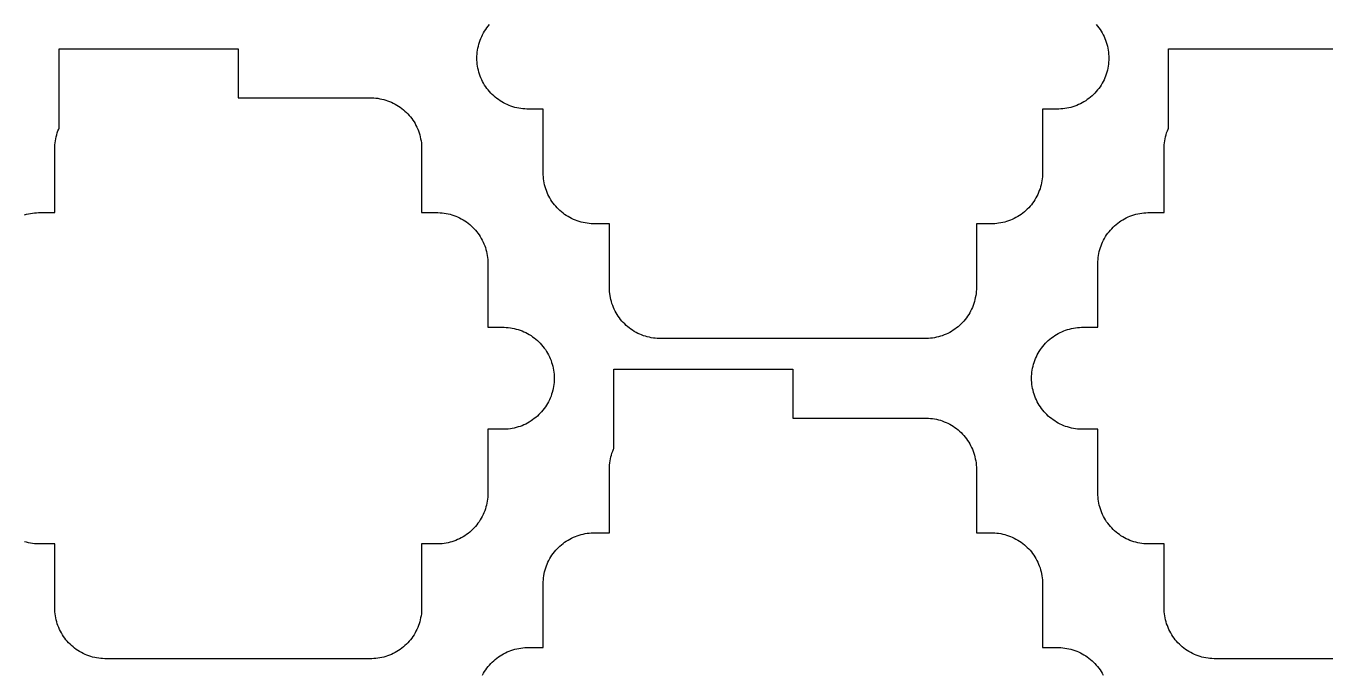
# Model space of a CAD drawing. Extents: x -49 to 54, y -38 to 38.
# Drawn here: x -10.25 to 2.5, y -20.18 to -13.82 of the extents above; entities that cross this region are included whole.
import ezdxf

# ---------------------------------------------------------------- set-up
doc = ezdxf.new("R2010")
doc.units = 0
doc.layers.add('CONDUCTIVE_LAYER_BACK_LAYER', color=2, linetype='CONTINUOUS')

msp = doc.modelspace()

# ---------------------------------------------------------------- linework, layer by layer
at = {"layer": 'CONDUCTIVE_LAYER_BACK_LAYER'}
for points in [[(0.256, -13.81), (0.269, -13.826), (0.281, -13.841), (0.293, -13.857), (0.304, -13.874), (0.314, -13.891), (0.323, -13.909), (0.332, -13.927), (0.34, -13.945), (0.347, -13.963), (0.354, -13.982), (0.36, -14.001), (0.365, -14.02), (0.369, -14.04), (0.373, -14.059), (0.376, -14.079), (0.377, -14.099), (0.379, -14.118), (0.379, -14.138), (0.379, -14.158), (0.377, -14.178), (0.376, -14.198), (0.373, -14.218), (0.369, -14.237), (0.365, -14.257), (0.36, -14.276), (0.354, -14.295), (0.347, -14.314), (0.34, -14.332), (0.332, -14.35), (0.323, -14.368), (0.314, -14.385), (0.304, -14.403), (0.293, -14.419), (0.281, -14.435), (0.269, -14.451), (0.256, -14.466), (0.243, -14.481), (0.229, -14.495), (0.215, -14.509), (0.2, -14.522), (0.184, -14.535), (0.168, -14.546), (0.152, -14.558), (0.135, -14.568), (0.118, -14.578), (0.1, -14.587), (0.082, -14.595), (0.064, -14.603), (0.045, -14.61), (0.026, -14.616), (0.007, -14.622), (-0.012, -14.626), (-0.032, -14.63), (-0.052, -14.634), (-0.071, -14.636), (-0.091, -14.637), (-0.111, -14.638), (-0.271, -14.638), (-0.271, -15.264), (-0.271, -15.284), (-0.273, -15.304), (-0.274, -15.324), (-0.277, -15.343), (-0.281, -15.363), (-0.285, -15.382), (-0.29, -15.402), (-0.296, -15.421), (-0.303, -15.439), (-0.31, -15.458), (-0.318, -15.476), (-0.327, -15.494), (-0.336, -15.511), (-0.346, -15.528), (-0.357, -15.545), (-0.369, -15.561), (-0.381, -15.577), (-0.394, -15.592), (-0.407, -15.607), (-0.421, -15.621), (-0.435, -15.635), (-0.45, -15.648), (-0.466, -15.66), (-0.482, -15.672), (-0.498, -15.683), (-0.515, -15.694), (-0.532, -15.704), (-0.55, -15.713), (-0.568, -15.721), (-0.586, -15.729), (-0.605, -15.736), (-0.624, -15.742), (-0.643, -15.748), (-0.662, -15.752), (-0.682, -15.756), (-0.702, -15.759), (-0.721, -15.762), (-0.741, -15.763), (-0.761, -15.764), (-0.921, -15.764), (-0.921, -16.39), (-0.921, -16.41), (-0.923, -16.43), (-0.924, -16.45), (-0.927, -16.469), (-0.931, -16.489), (-0.935, -16.508), (-0.94, -16.527), (-0.946, -16.546), (-0.953, -16.565), (-0.96, -16.584), (-0.968, -16.602), (-0.977, -16.62), (-0.986, -16.637), (-0.996, -16.654), (-1.007, -16.671), (-1.019, -16.687), (-1.031, -16.703), (-1.044, -16.718), (-1.057, -16.733), (-1.071, -16.747), (-1.085, -16.761), (-1.1, -16.774), (-1.116, -16.786), (-1.132, -16.798), (-1.148, -16.809), (-1.165, -16.82), (-1.182, -16.83), (-1.2, -16.839), (-1.218, -16.847), (-1.236, -16.855), (-1.255, -16.862), (-1.274, -16.868), (-1.293, -16.873), (-1.312, -16.878), (-1.332, -16.882), (-1.352, -16.885), (-1.371, -16.888), (-1.391, -16.889), (-1.411, -16.89), (-4.031, -16.89), (-4.051, -16.889), (-4.071, -16.888), (-4.09, -16.885), (-4.11, -16.882), (-4.129, -16.878), (-4.149, -16.873), (-4.168, -16.868), (-4.187, -16.862), (-4.205, -16.855), (-4.224, -16.847), (-4.242, -16.839), (-4.259, -16.83), (-4.277, -16.82), (-4.294, -16.809), (-4.31, -16.798), (-4.326, -16.786), (-4.341, -16.774), (-4.356, -16.761), (-4.371, -16.747), (-4.385, -16.733), (-4.398, -16.718), (-4.411, -16.703), (-4.423, -16.687), (-4.435, -16.671), (-4.445, -16.654), (-4.456, -16.637), (-4.465, -16.62), (-4.474, -16.602), (-4.482, -16.584), (-4.489, -16.565), (-4.496, -16.546), (-4.502, -16.527), (-4.507, -16.508), (-4.511, -16.489), (-4.515, -16.469), (-4.517, -16.45), (-4.519, -16.43), (-4.521, -16.41), (-4.521, -16.39), (-4.521, -15.764), (-4.681, -15.764), (-4.701, -15.763), (-4.721, -15.762), (-4.74, -15.759), (-4.76, -15.756), (-4.779, -15.752), (-4.799, -15.748), (-4.818, -15.742), (-4.837, -15.736), (-4.855, -15.729), (-4.874, -15.721), (-4.892, -15.713), (-4.909, -15.704), (-4.927, -15.694), (-4.944, -15.683), (-4.96, -15.672), (-4.976, -15.66), (-4.991, -15.648), (-5.006, -15.635), (-5.021, -15.621), (-5.035, -15.607), (-5.048, -15.592), (-5.061, -15.577), (-5.073, -15.561), (-5.085, -15.545), (-5.095, -15.528), (-5.106, -15.511), (-5.115, -15.494), (-5.124, -15.476), (-5.132, -15.458), (-5.139, -15.439), (-5.146, -15.421), (-5.152, -15.402), (-5.157, -15.382), (-5.161, -15.363), (-5.165, -15.343), (-5.167, -15.324), (-5.169, -15.304), (-5.171, -15.284), (-5.171, -15.264), (-5.171, -14.638), (-5.331, -14.638), (-5.351, -14.637), (-5.371, -14.636), (-5.39, -14.634), (-5.41, -14.63), (-5.429, -14.626), (-5.449, -14.622), (-5.468, -14.616), (-5.487, -14.61), (-5.505, -14.603), (-5.524, -14.595), (-5.542, -14.587), (-5.559, -14.578), (-5.577, -14.568), (-5.594, -14.558), (-5.61, -14.546), (-5.626, -14.535), (-5.641, -14.522), (-5.656, -14.509), (-5.671, -14.495), (-5.685, -14.481), (-5.698, -14.466), (-5.711, -14.451), (-5.723, -14.435), (-5.735, -14.419), (-5.745, -14.403), (-5.756, -14.385), (-5.765, -14.368), (-5.774, -14.35), (-5.782, -14.332), (-5.789, -14.314), (-5.796, -14.295), (-5.802, -14.276), (-5.807, -14.257), (-5.811, -14.237), (-5.815, -14.218), (-5.817, -14.198), (-5.819, -14.178), (-5.821, -14.158), (-5.821, -14.138), (-5.821, -14.118), (-5.819, -14.099), (-5.817, -14.079), (-5.815, -14.059), (-5.811, -14.04), (-5.807, -14.02), (-5.802, -14.001), (-5.796, -13.982), (-5.789, -13.963), (-5.782, -13.945), (-5.774, -13.927), (-5.765, -13.909), (-5.756, -13.891), (-5.745, -13.874), (-5.735, -13.857), (-5.723, -13.841), (-5.711, -13.826), (-5.698, -13.81)], [(-10.26, -15.676), (-10.241, -15.671), (-10.221, -15.666), (-10.202, -15.662), (-10.182, -15.659), (-10.162, -15.657), (-10.143, -15.655), (-10.123, -15.654), (-9.963, -15.654), (-9.963, -15.029), (-9.962, -15.009), (-9.961, -14.989), (-9.959, -14.969), (-9.956, -14.949), (-9.953, -14.93), (-9.949, -14.91), (-9.944, -14.891), (-9.938, -14.872), (-9.931, -14.853), (-9.924, -14.835), (-9.92, -14.826), (-9.92, -14.048), (-8.163, -14.048), (-8.163, -14.529), (-6.853, -14.529), (-6.833, -14.529), (-6.813, -14.531), (-6.793, -14.533), (-6.774, -14.537), (-6.754, -14.54), (-6.735, -14.545), (-6.716, -14.551), (-6.697, -14.557), (-6.678, -14.564), (-6.66, -14.572), (-6.642, -14.58), (-6.624, -14.589), (-6.607, -14.599), (-6.59, -14.609), (-6.574, -14.621), (-6.558, -14.632), (-6.542, -14.645), (-6.527, -14.658), (-6.513, -14.672), (-6.499, -14.686), (-6.486, -14.7), (-6.473, -14.716), (-6.461, -14.731), (-6.449, -14.748), (-6.438, -14.764), (-6.428, -14.781), (-6.419, -14.799), (-6.41, -14.817), (-6.402, -14.835), (-6.394, -14.853), (-6.388, -14.872), (-6.382, -14.891), (-6.377, -14.91), (-6.373, -14.93), (-6.369, -14.949), (-6.366, -14.969), (-6.364, -14.989), (-6.363, -15.009), (-6.363, -15.029), (-6.363, -15.654), (-6.203, -15.654), (-6.183, -15.655), (-6.163, -15.657), (-6.143, -15.659), (-6.124, -15.662), (-6.104, -15.666), (-6.085, -15.671), (-6.066, -15.676), (-6.047, -15.683), (-6.028, -15.69), (-6.01, -15.697), (-5.992, -15.706), (-5.974, -15.715), (-5.957, -15.725), (-5.94, -15.735), (-5.924, -15.746), (-5.908, -15.758), (-5.892, -15.771), (-5.877, -15.784), (-5.863, -15.797), (-5.849, -15.812), (-5.836, -15.826), (-5.823, -15.842), (-5.811, -15.857), (-5.799, -15.874), (-5.788, -15.89), (-5.778, -15.907), (-5.769, -15.925), (-5.76, -15.943), (-5.752, -15.961), (-5.744, -15.979), (-5.738, -15.998), (-5.732, -16.017), (-5.727, -16.036), (-5.723, -16.056), (-5.719, -16.075), (-5.716, -16.095), (-5.714, -16.115), (-5.713, -16.135), (-5.713, -16.154), (-5.713, -16.78), (-5.553, -16.78), (-5.533, -16.781), (-5.513, -16.783), (-5.493, -16.785), (-5.474, -16.788), (-5.454, -16.792), (-5.435, -16.797), (-5.416, -16.802), (-5.397, -16.809), (-5.378, -16.815), (-5.36, -16.823), (-5.342, -16.832), (-5.324, -16.841), (-5.307, -16.851), (-5.29, -16.861), (-5.274, -16.872), (-5.258, -16.884), (-5.242, -16.896), (-5.227, -16.91), (-5.213, -16.923), (-5.199, -16.937), (-5.186, -16.952), (-5.173, -16.967), (-5.161, -16.983), (-5.149, -16.999), (-5.138, -17.016), (-5.128, -17.033), (-5.119, -17.051), (-5.11, -17.068), (-5.102, -17.087), (-5.094, -17.105), (-5.088, -17.124), (-5.082, -17.143), (-5.077, -17.162), (-5.073, -17.181), (-5.069, -17.201), (-5.066, -17.221), (-5.064, -17.24), (-5.063, -17.26), (-5.063, -17.28), (-5.063, -17.3), (-5.064, -17.32), (-5.066, -17.34), (-5.069, -17.359), (-5.073, -17.379), (-5.077, -17.398), (-5.082, -17.418), (-5.088, -17.437), (-5.094, -17.455), (-5.102, -17.474), (-5.11, -17.492), (-5.119, -17.51), (-5.128, -17.527), (-5.138, -17.544), (-5.149, -17.561), (-5.161, -17.577), (-5.173, -17.593), (-5.186, -17.608), (-5.199, -17.623), (-5.213, -17.637), (-5.227, -17.651), (-5.242, -17.664), (-5.258, -17.676), (-5.274, -17.688), (-5.29, -17.699), (-5.307, -17.71), (-5.324, -17.72), (-5.342, -17.729), (-5.36, -17.737), (-5.378, -17.745), (-5.397, -17.752), (-5.416, -17.758), (-5.435, -17.764), (-5.454, -17.768), (-5.474, -17.772), (-5.493, -17.775), (-5.513, -17.778), (-5.533, -17.779), (-5.553, -17.78), (-5.713, -17.78), (-5.713, -18.406), (-5.713, -18.426), (-5.714, -18.446), (-5.716, -18.466), (-5.719, -18.485), (-5.723, -18.505), (-5.727, -18.524), (-5.732, -18.543), (-5.738, -18.562), (-5.744, -18.581), (-5.752, -18.6), (-5.76, -18.618), (-5.769, -18.636), (-5.778, -18.653), (-5.788, -18.67), (-5.799, -18.687), (-5.811, -18.703), (-5.823, -18.719), (-5.836, -18.734), (-5.849, -18.749), (-5.863, -18.763), (-5.877, -18.777), (-5.892, -18.79), (-5.908, -18.802), (-5.924, -18.814), (-5.94, -18.825), (-5.957, -18.836), (-5.974, -18.846), (-5.992, -18.855), (-6.01, -18.863), (-6.028, -18.871), (-6.047, -18.878), (-6.066, -18.884), (-6.085, -18.889), (-6.104, -18.894), (-6.124, -18.898), (-6.143, -18.901), (-6.163, -18.904), (-6.183, -18.905), (-6.203, -18.906), (-6.363, -18.906), (-6.363, -19.532), (-6.363, -19.552), (-6.364, -19.572), (-6.366, -19.591), (-6.369, -19.611), (-6.373, -19.631), (-6.377, -19.65), (-6.382, -19.669), (-6.388, -19.688), (-6.394, -19.707), (-6.402, -19.726), (-6.41, -19.744), (-6.419, -19.762), (-6.428, -19.779), (-6.438, -19.796), (-6.449, -19.813), (-6.461, -19.829), (-6.473, -19.845), (-6.486, -19.86), (-6.499, -19.875), (-6.513, -19.889), (-6.527, -19.903), (-6.542, -19.916), (-6.558, -19.928), (-6.574, -19.94), (-6.59, -19.951), (-6.607, -19.962), (-6.624, -19.971), (-6.642, -19.981), (-6.66, -19.989), (-6.678, -19.997), (-6.697, -20.004), (-6.716, -20.01), (-6.735, -20.015), (-6.754, -20.02), (-6.774, -20.024), (-6.793, -20.027), (-6.813, -20.029), (-6.833, -20.031), (-6.853, -20.032), (-9.473, -20.032), (-9.493, -20.031), (-9.512, -20.029), (-9.532, -20.027), (-9.552, -20.024), (-9.571, -20.02), (-9.591, -20.015), (-9.61, -20.01), (-9.629, -20.004), (-9.647, -19.997), (-9.666, -19.989), (-9.684, -19.981), (-9.701, -19.971), (-9.719, -19.962), (-9.735, -19.951), (-9.752, -19.94), (-9.768, -19.928), (-9.783, -19.916), (-9.798, -19.903), (-9.813, -19.889), (-9.827, -19.875), (-9.84, -19.86), (-9.853, -19.845), (-9.865, -19.829), (-9.876, -19.813), (-9.887, -19.796), (-9.897, -19.779), (-9.907, -19.762), (-9.916, -19.744), (-9.924, -19.726), (-9.931, -19.707), (-9.938, -19.688), (-9.944, -19.669), (-9.949, -19.65), (-9.953, -19.631), (-9.956, -19.611), (-9.959, -19.591), (-9.961, -19.572), (-9.962, -19.552), (-9.963, -19.532), (-9.963, -18.906), (-10.123, -18.906), (-10.143, -18.905), (-10.162, -18.904), (-10.182, -18.901), (-10.202, -18.898), (-10.221, -18.894), (-10.241, -18.889), (-10.26, -18.884)], [(4.031, -20.032), (1.411, -20.032), (1.391, -20.031), (1.371, -20.029), (1.352, -20.027), (1.332, -20.024), (1.312, -20.02), (1.293, -20.015), (1.274, -20.01), (1.255, -20.004), (1.236, -19.997), (1.218, -19.989), (1.2, -19.981), (1.182, -19.971), (1.165, -19.962), (1.148, -19.951), (1.132, -19.94), (1.116, -19.928), (1.1, -19.916), (1.085, -19.903), (1.071, -19.889), (1.057, -19.875), (1.044, -19.86), (1.031, -19.845), (1.019, -19.829), (1.007, -19.813), (0.996, -19.796), (0.986, -19.779), (0.977, -19.762), (0.968, -19.744), (0.96, -19.726), (0.953, -19.707), (0.946, -19.688), (0.94, -19.669), (0.935, -19.65), (0.931, -19.631), (0.927, -19.611), (0.924, -19.591), (0.923, -19.572), (0.921, -19.552), (0.921, -19.532), (0.921, -18.906), (0.761, -18.906), (0.741, -18.905), (0.721, -18.904), (0.702, -18.901), (0.682, -18.898), (0.662, -18.894), (0.643, -18.889), (0.624, -18.884), (0.605, -18.878), (0.586, -18.871), (0.568, -18.863), (0.55, -18.855), (0.532, -18.846), (0.515, -18.836), (0.498, -18.825), (0.482, -18.814), (0.466, -18.802), (0.45, -18.79), (0.435, -18.777), (0.421, -18.763), (0.407, -18.749), (0.394, -18.734), (0.381, -18.719), (0.369, -18.703), (0.357, -18.687), (0.346, -18.67), (0.336, -18.653), (0.327, -18.636), (0.318, -18.618), (0.31, -18.6), (0.303, -18.581), (0.296, -18.562), (0.29, -18.543), (0.285, -18.524), (0.281, -18.505), (0.277, -18.485), (0.274, -18.466), (0.273, -18.446), (0.271, -18.426), (0.271, -18.406), (0.271, -17.78), (0.111, -17.78), (0.091, -17.779), (0.071, -17.778), (0.052, -17.775), (0.032, -17.772), (0.012, -17.768), (-0.007, -17.764), (-0.026, -17.758), (-0.045, -17.752), (-0.064, -17.745), (-0.082, -17.737), (-0.1, -17.729), (-0.118, -17.72), (-0.135, -17.71), (-0.152, -17.699), (-0.168, -17.688), (-0.184, -17.676), (-0.2, -17.664), (-0.215, -17.651), (-0.229, -17.637), (-0.243, -17.623), (-0.256, -17.608), (-0.269, -17.593), (-0.281, -17.577), (-0.293, -17.561), (-0.304, -17.544), (-0.314, -17.527), (-0.323, -17.51), (-0.332, -17.492), (-0.34, -17.474), (-0.347, -17.455), (-0.354, -17.437), (-0.36, -17.418), (-0.365, -17.398), (-0.369, -17.379), (-0.373, -17.359), (-0.376, -17.34), (-0.377, -17.32), (-0.379, -17.3), (-0.379, -17.28), (-0.379, -17.26), (-0.377, -17.24), (-0.376, -17.221), (-0.373, -17.201), (-0.369, -17.181), (-0.365, -17.162), (-0.36, -17.143), (-0.354, -17.124), (-0.347, -17.105), (-0.34, -17.087), (-0.332, -17.068), (-0.323, -17.051), (-0.314, -17.033), (-0.304, -17.016), (-0.293, -16.999), (-0.281, -16.983), (-0.269, -16.967), (-0.256, -16.952), (-0.243, -16.937), (-0.229, -16.923), (-0.215, -16.91), (-0.2, -16.896), (-0.184, -16.884), (-0.168, -16.872), (-0.152, -16.861), (-0.135, -16.851), (-0.118, -16.841), (-0.1, -16.832), (-0.082, -16.823), (-0.064, -16.815), (-0.045, -16.809), (-0.026, -16.802), (-0.007, -16.797), (0.012, -16.792), (0.032, -16.788), (0.052, -16.785), (0.071, -16.783), (0.091, -16.781), (0.111, -16.78), (0.271, -16.78), (0.271, -16.154), (0.271, -16.135), (0.273, -16.115), (0.274, -16.095), (0.277, -16.075), (0.281, -16.056), (0.285, -16.036), (0.29, -16.017), (0.296, -15.998), (0.303, -15.979), (0.31, -15.961), (0.318, -15.943), (0.327, -15.925), (0.336, -15.907), (0.346, -15.89), (0.357, -15.874), (0.369, -15.857), (0.381, -15.842), (0.394, -15.826), (0.407, -15.812), (0.421, -15.797), (0.435, -15.784), (0.45, -15.771), (0.466, -15.758), (0.482, -15.746), (0.498, -15.735), (0.515, -15.725), (0.532, -15.715), (0.55, -15.706), (0.568, -15.697), (0.586, -15.69), (0.605, -15.683), (0.624, -15.676), (0.643, -15.671), (0.662, -15.666), (0.682, -15.662), (0.702, -15.659), (0.721, -15.657), (0.741, -15.655), (0.761, -15.654), (0.921, -15.654), (0.921, -15.029), (0.921, -15.009), (0.923, -14.989), (0.924, -14.969), (0.927, -14.949), (0.931, -14.93), (0.935, -14.91), (0.94, -14.891), (0.946, -14.872), (0.953, -14.853), (0.96, -14.835), (0.964, -14.826), (0.964, -14.048), (2.721, -14.048)], [(-5.765, -20.192), (-5.756, -20.175), (-5.745, -20.158), (-5.735, -20.141), (-5.723, -20.125), (-5.711, -20.109), (-5.698, -20.094), (-5.685, -20.079), (-5.671, -20.065), (-5.656, -20.051), (-5.641, -20.038), (-5.626, -20.026), (-5.61, -20.014), (-5.594, -20.003), (-5.577, -19.992), (-5.559, -19.983), (-5.542, -19.973), (-5.524, -19.965), (-5.505, -19.957), (-5.487, -19.95), (-5.468, -19.944), (-5.449, -19.939), (-5.429, -19.934), (-5.41, -19.93), (-5.39, -19.927), (-5.371, -19.925), (-5.351, -19.923), (-5.331, -19.922), (-5.171, -19.922), (-5.171, -19.296), (-5.171, -19.276), (-5.169, -19.257), (-5.167, -19.237), (-5.165, -19.217), (-5.161, -19.197), (-5.157, -19.178), (-5.152, -19.159), (-5.146, -19.14), (-5.139, -19.121), (-5.132, -19.103), (-5.124, -19.084), (-5.115, -19.067), (-5.106, -19.049), (-5.095, -19.032), (-5.085, -19.015), (-5.073, -18.999), (-5.061, -18.983), (-5.048, -18.968), (-5.035, -18.953), (-5.021, -18.939), (-5.006, -18.926), (-4.991, -18.913), (-4.976, -18.9), (-4.96, -18.888), (-4.944, -18.877), (-4.927, -18.867), (-4.909, -18.857), (-4.892, -18.848), (-4.874, -18.839), (-4.855, -18.832), (-4.837, -18.825), (-4.818, -18.818), (-4.799, -18.813), (-4.779, -18.808), (-4.76, -18.804), (-4.74, -18.801), (-4.721, -18.799), (-4.701, -18.797), (-4.681, -18.796), (-4.521, -18.796), (-4.521, -18.17), (-4.521, -18.151), (-4.519, -18.131), (-4.517, -18.111), (-4.515, -18.091), (-4.511, -18.072), (-4.507, -18.052), (-4.502, -18.033), (-4.496, -18.014), (-4.489, -17.995), (-4.482, -17.977), (-4.478, -17.968), (-4.478, -17.19), (-2.721, -17.19), (-2.721, -17.671), (-1.411, -17.671), (-1.391, -17.671), (-1.371, -17.673), (-1.352, -17.675), (-1.332, -17.678), (-1.312, -17.682), (-1.293, -17.687), (-1.274, -17.692), (-1.255, -17.699), (-1.236, -17.706), (-1.218, -17.713), (-1.2, -17.722), (-1.182, -17.731), (-1.165, -17.741), (-1.148, -17.751), (-1.132, -17.762), (-1.116, -17.774), (-1.1, -17.787), (-1.085, -17.8), (-1.071, -17.813), (-1.057, -17.828), (-1.044, -17.842), (-1.031, -17.858), (-1.019, -17.873), (-1.007, -17.89), (-0.996, -17.906), (-0.986, -17.923), (-0.977, -17.941), (-0.968, -17.959), (-0.96, -17.977), (-0.953, -17.995), (-0.946, -18.014), (-0.94, -18.033), (-0.935, -18.052), (-0.931, -18.072), (-0.927, -18.091), (-0.924, -18.111), (-0.923, -18.131), (-0.921, -18.151), (-0.921, -18.17), (-0.921, -18.796), (-0.761, -18.796), (-0.741, -18.797), (-0.721, -18.799), (-0.702, -18.801), (-0.682, -18.804), (-0.662, -18.808), (-0.643, -18.813), (-0.624, -18.818), (-0.605, -18.825), (-0.586, -18.832), (-0.568, -18.839), (-0.55, -18.848), (-0.532, -18.857), (-0.515, -18.867), (-0.498, -18.877), (-0.482, -18.888), (-0.466, -18.9), (-0.45, -18.913), (-0.435, -18.926), (-0.421, -18.939), (-0.407, -18.953), (-0.394, -18.968), (-0.381, -18.983), (-0.369, -18.999), (-0.357, -19.015), (-0.346, -19.032), (-0.336, -19.049), (-0.327, -19.067), (-0.318, -19.084), (-0.31, -19.103), (-0.303, -19.121), (-0.296, -19.14), (-0.29, -19.159), (-0.285, -19.178), (-0.281, -19.197), (-0.277, -19.217), (-0.274, -19.237), (-0.273, -19.257), (-0.271, -19.276), (-0.271, -19.296), (-0.271, -19.922), (-0.111, -19.922), (-0.091, -19.923), (-0.071, -19.925), (-0.052, -19.927), (-0.032, -19.93), (-0.012, -19.934), (0.007, -19.939), (0.026, -19.944), (0.045, -19.95), (0.064, -19.957), (0.082, -19.965), (0.1, -19.973), (0.118, -19.983), (0.135, -19.992), (0.152, -20.003), (0.168, -20.014), (0.184, -20.026), (0.2, -20.038), (0.215, -20.051), (0.229, -20.065), (0.243, -20.079), (0.256, -20.094), (0.269, -20.109), (0.281, -20.125), (0.293, -20.141), (0.304, -20.158), (0.314, -20.175), (0.323, -20.192)]]:
    msp.add_lwpolyline(points, dxfattribs=at)

doc.saveas('drawing.dxf')
